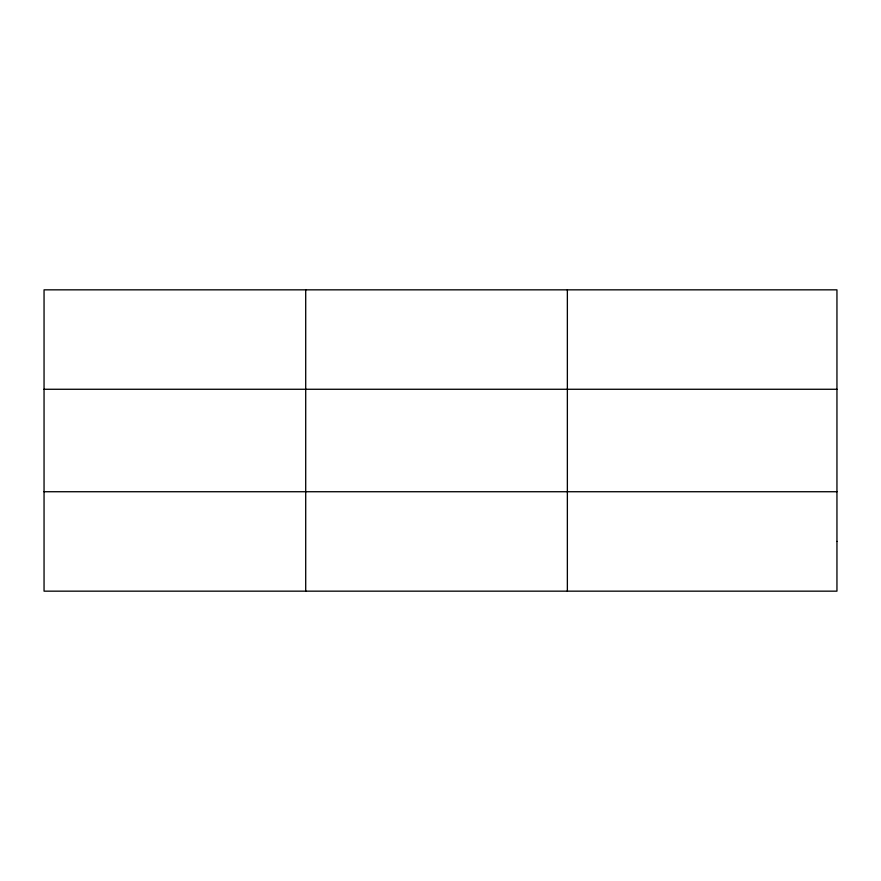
<?xml version="1.0" encoding="UTF-8"?>
<svg xmlns="http://www.w3.org/2000/svg" width="881" height="881" viewBox="0 0 881 881"><rect width="100%" height="100%" fill="white"/><g stroke="black" fill="none" stroke-linecap="round" stroke-linejoin="round"><path stroke-width="1.32" d="M305.707 289.838L305.707 591.162M567.364 289.838L567.364 591.162M44.05 389.27L836.95 389.27M44.05 491.73L836.95 491.73M836.95 541.441L836.95 591.162L44.05 591.162L44.05 289.838L836.95 289.838L836.95 541.441"/></g></svg>
